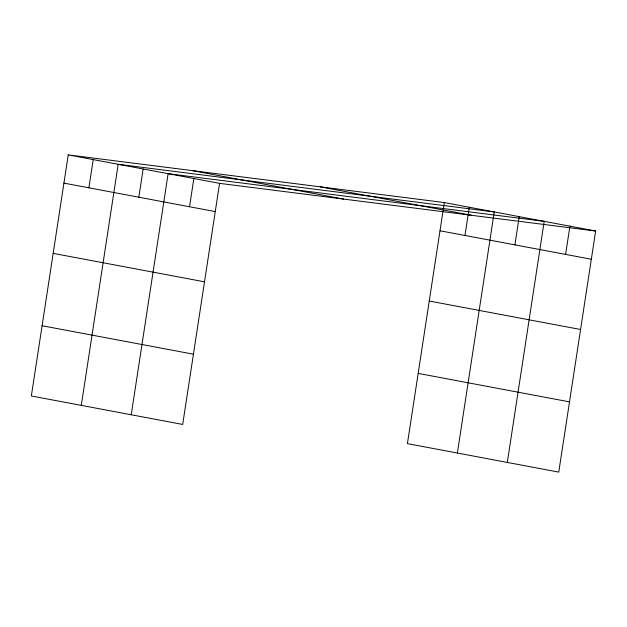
<?xml version="1.0" encoding="UTF-8"?>
<svg xmlns="http://www.w3.org/2000/svg" width="627" height="627" viewBox="0 0 627 627"><rect width="100%" height="100%" fill="white"/><g stroke="black" fill="none" stroke-linecap="round" stroke-linejoin="round"><path stroke-width="0.94" d="M68.241 154.893L31.35 395.974L182.684 424.448L219.575 183.366L68.241 154.893L444.316 202.552L595.65 231.026L558.759 472.107L407.425 443.634L444.316 202.552M88.893 187.818L93.211 159.595M81.291 405.371L118.182 164.29L494.256 211.95L457.365 453.031M138.833 197.207L143.152 168.984M131.231 414.76L168.122 173.687L544.197 221.347L507.306 462.428M189.534 206.745L193.853 178.523M464.968 235.478L469.286 207.255M514.908 244.875L519.227 216.652M565.601 254.413L569.919 226.19M219.575 183.366L595.65 231.026M320.209 186.83L471.543 215.296M192.348 170.622L343.682 199.096M439.997 230.775L591.332 259.249M63.923 183.115L215.257 211.589M429.244 301.023L580.586 329.488M53.17 253.363L204.512 281.829M418.17 373.394L569.512 401.86M42.095 325.734L193.437 354.2"/></g></svg>
